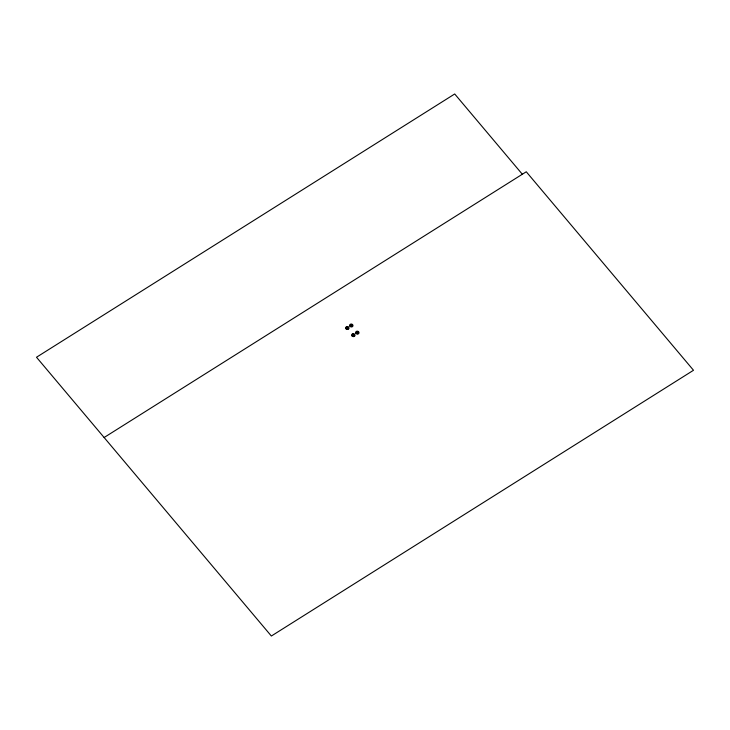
<?xml version="1.0" encoding="UTF-8"?>
<svg xmlns="http://www.w3.org/2000/svg" width="730" height="730" viewBox="0 0 730 730"><rect width="100%" height="100%" fill="white"/><g stroke="black" fill="none" stroke-linecap="round" stroke-linejoin="round"><path stroke-width="1.09" d="M350.628 324.668L350.281 325.06A1.141 0.986 13.8 0 0 351.477 326.493L352.371 325.927A1.141 0.986 13.8 0 0 351.166 324.494L350.628 324.668L352.015 326.319M352.709 334.294L352.334 334.668A1.141 0.986 13.8 0 0 353.466 336.147L354.388 335.618A1.141 0.986 13.8 0 0 353.265 334.148L352.709 334.294L354.013 336.001M356.696 331.785L356.322 332.159A1.141 0.986 13.8 0 0 357.445 333.637L358.375 333.117A1.141 0.986 13.8 0 0 357.244 331.639L356.696 331.785L358.001 333.491M104.125 437.507L526.266 171.769L693.5 370.274L271.359 636.022L36.5 357.244L454.708 93.978L522.333 174.251M346.951 327.04L347.243 327.004A1.141 0.986 13.8 0 1 347.736 328.956L347.443 328.993A1.141 0.986 13.8 0 1 346.951 327.04L347.736 328.956M356.021 333.446A1.67 1.451 13.8 0 0 358.877 333.3A1.67 1.451 13.8 0 0 357.143 331.174A1.67 1.451 13.8 0 0 356.021 333.446M352.015 335.909A1.67 1.451 13.8 0 0 354.871 335.846A1.67 1.451 13.8 0 0 353.21 333.683A1.67 1.451 13.8 0 0 352.015 335.909M350.017 326.319A1.67 1.451 13.8 0 0 352.864 326.127A1.67 1.451 13.8 0 0 351.094 324.038A1.67 1.451 13.8 0 0 350.017 326.319M345.993 328.765A1.67 1.451 13.8 0 0 348.849 328.701A1.67 1.451 13.8 0 0 347.188 326.538A1.67 1.451 13.8 0 0 345.993 328.765"/></g></svg>
